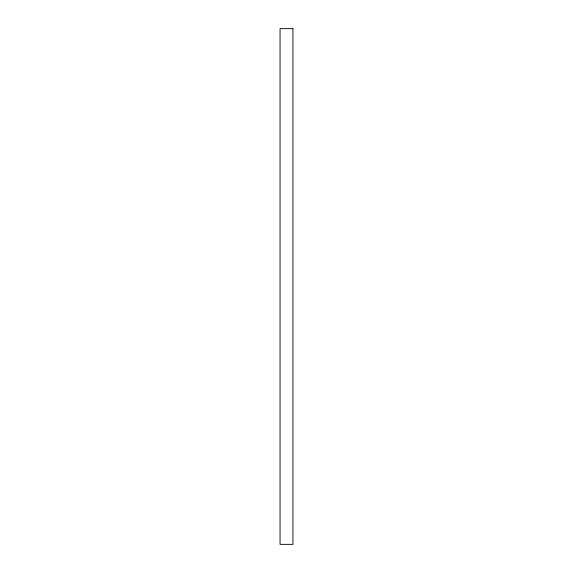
<?xml version="1.0" encoding="UTF-8"?>
<svg xmlns="http://www.w3.org/2000/svg" width="573" height="573" viewBox="0 0 573 573"><rect width="100%" height="100%" fill="white"/><g stroke="black" fill="none" stroke-linecap="round" stroke-linejoin="round"><path stroke-width="0.86" d="M292.946 28.65L280.054 28.65L280.054 544.35L292.946 544.35L292.946 28.65"/></g></svg>
